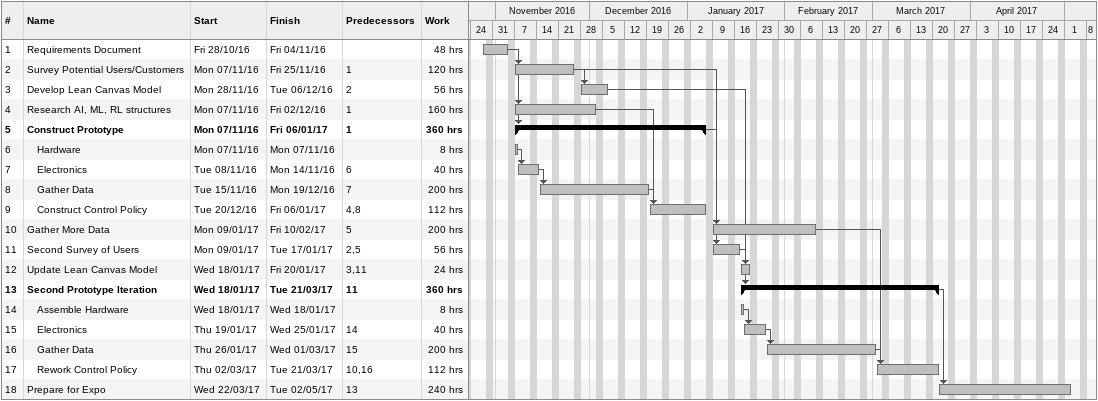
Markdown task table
| ID | Level | Task | Start | Finish | Predecessors | Work (h) |
|---|---|---|---|---|---|---|
| 1 | 1 | Requirements Document | 2016-10-28 | 2016-11-04 |  | 48 |
| 2 | 1 | Survey Potential Users/Customers | 2016-11-07 | 2016-11-25 | 1 | 120 |
| 3 | 1 | Develop Lean Canvas Model | 2016-11-28 | 2016-12-06 | 2 | 56 |
| 4 | 1 | Research AI, ML, RL structures | 2016-11-07 | 2016-12-02 | 1 | 160 |
| 5 | 1 | **Construct Prototype** | 2016-11-07 | 2017-01-06 | 1 | 360 |
| 6 | 2 | Hardware | 2016-11-07 | 2016-11-07 |  | 8 |
| 7 | 2 | Electronics | 2016-11-08 | 2016-11-14 | 6 | 40 |
| 8 | 2 | Gather Data | 2016-11-15 | 2016-12-19 | 7 | 200 |
| 9 | 2 | Construct Control Policy | 2016-12-20 | 2017-01-06 | 4, 8 | 112 |
| 10 | 1 | Gather More Data | 2017-01-09 | 2017-02-10 | 5 | 200 |
| 11 | 1 | Second Survey of Users | 2017-01-09 | 2017-01-17 | 2, 5 | 56 |
| 12 | 1 | Update Lean Canvas Model | 2017-01-18 | 2017-01-20 | 3, 11 | 24 |
| 13 | 1 | **Second Prototype Iteration** | 2017-01-18 | 2017-03-21 | 11 | 360 |
| 14 | 2 | Assemble Hardware | 2017-01-18 | 2017-01-18 |  | 8 |
| 15 | 2 | Electronics | 2017-01-19 | 2017-01-25 | 14 | 40 |
| 16 | 2 | Gather Data | 2017-01-26 | 2017-03-01 | 15 | 200 |
| 17 | 2 | Rework Control Policy | 2017-03-02 | 2017-03-21 | 10, 16 | 112 |
| 18 | 1 | Prepare for Expo | 2017-03-22 | 2017-05-02 | 13 | 240 |
